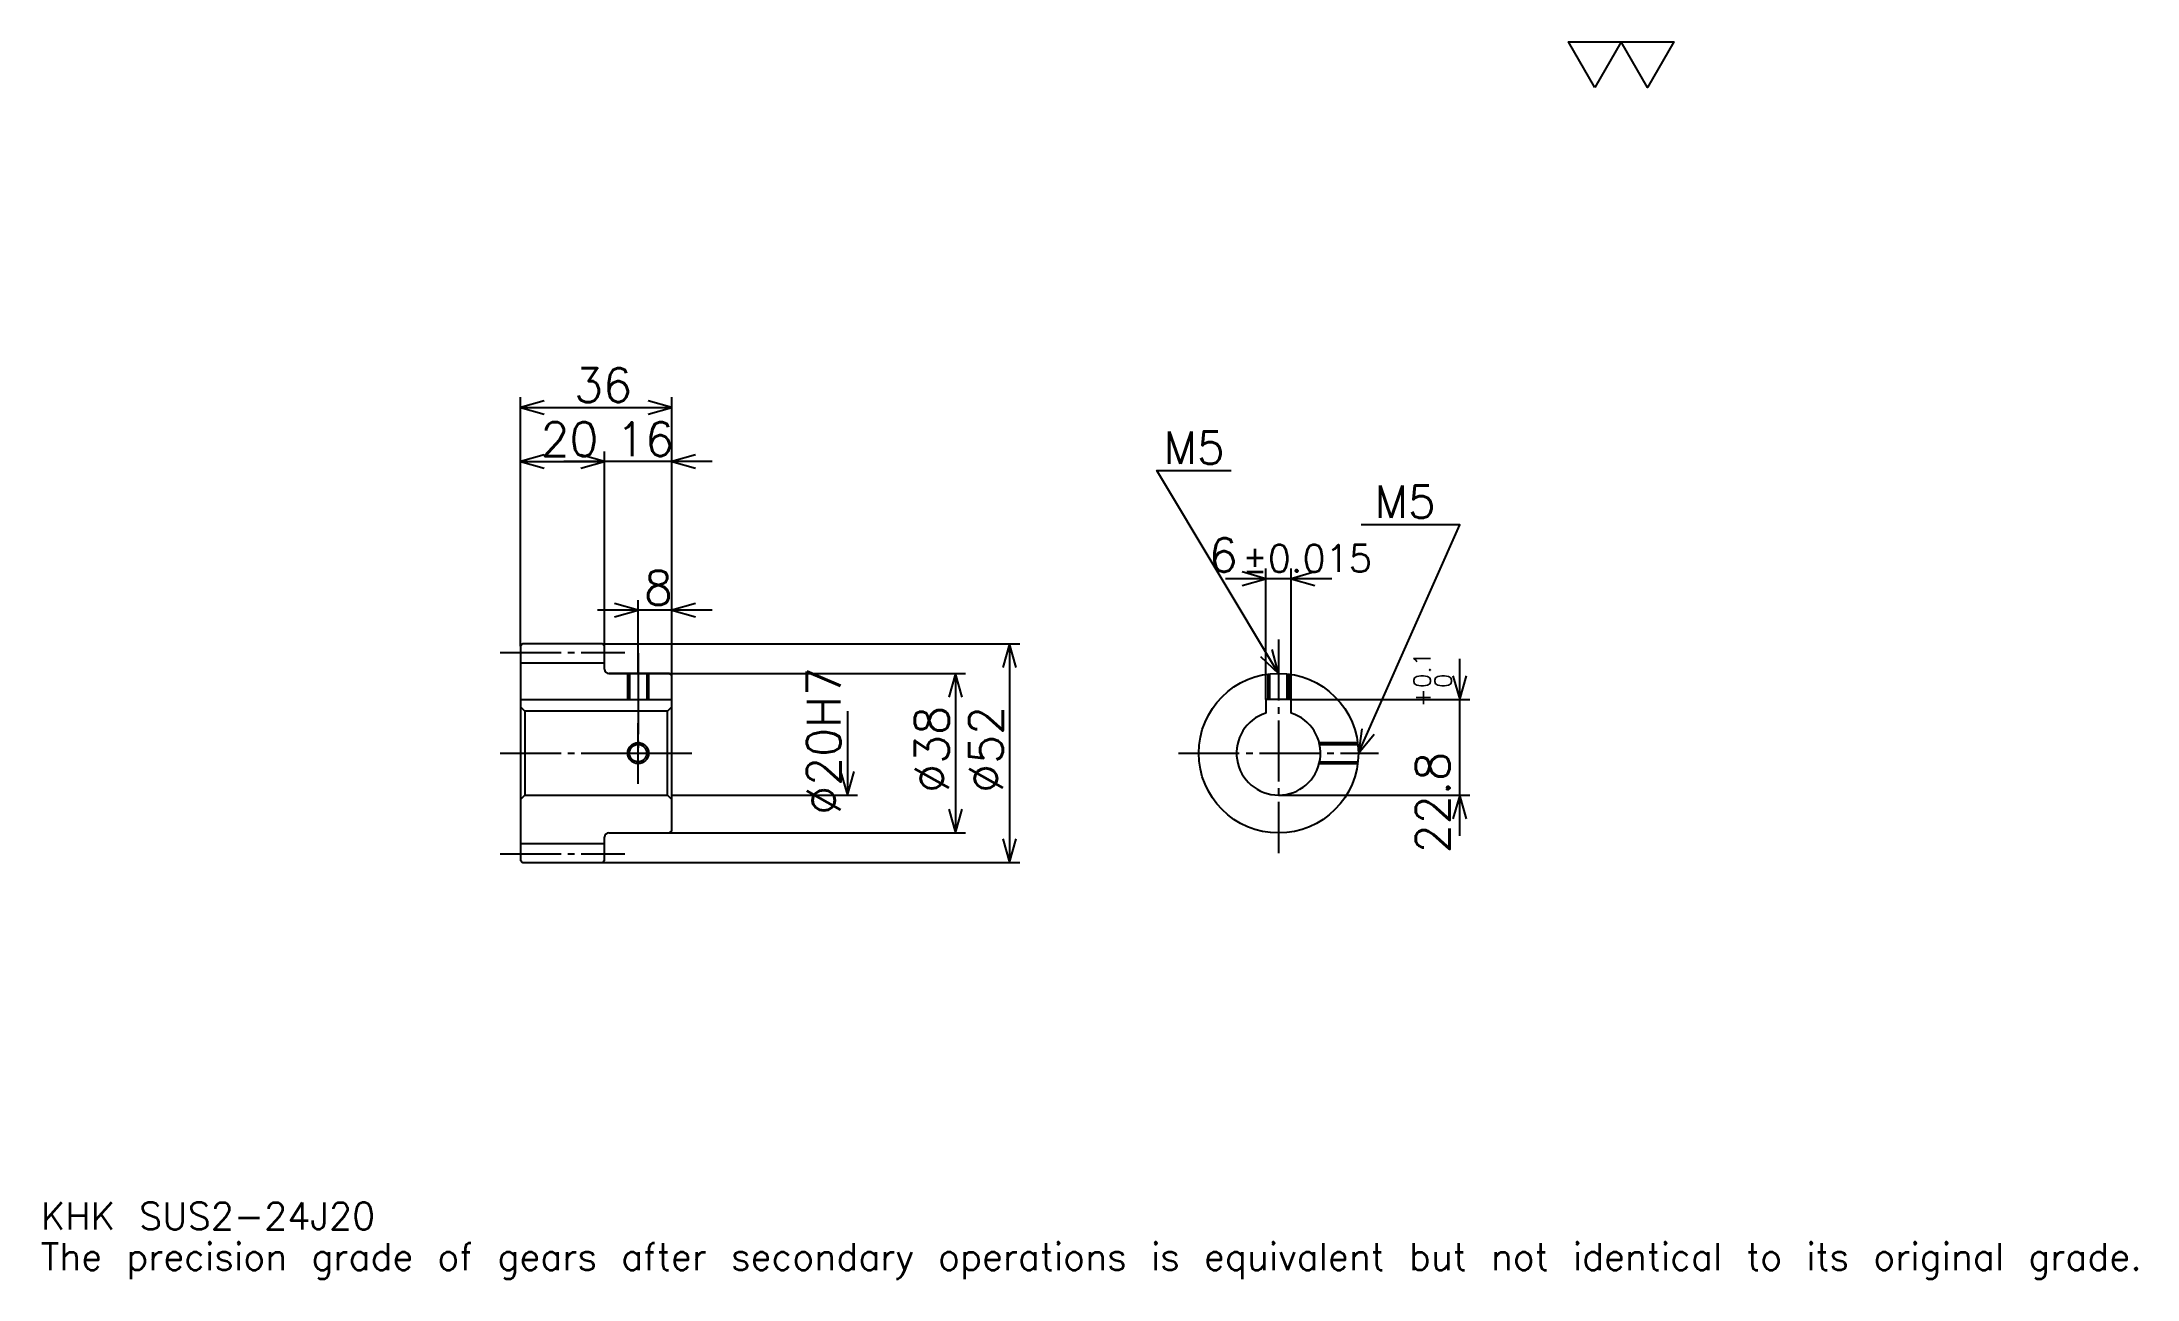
# Model space of a CAD drawing. Extents: x 16 to 515, y 6 to 300.
import ezdxf

# ---------------------------------------------------------------- set-up
doc = ezdxf.new("R2010")
doc.units = 0
doc.linetypes.add('DASHDOT', pattern=[19.304349, 14.478261, -1.608696, 1.608696, -1.608696])
doc.layers.get('0').update_dxf_attribs({"linetype": 'CONTINUOUS'})
doc.layers.add('DASHDOT', color=6, linetype='DASHDOT')
doc.styles.add('KANJI', font='TXT', dxfattribs={"bigfont": 'BIGFONT'})

msp = doc.modelspace()

# ---------------------------------------------------------------- linework, layer by layer
at = {"color": 5}
for p, q in [((130.304352, 157.108704), (130.304352, 215.826096)), ((166.304352, 157.108704), (166.304352, 215.826096)), ((130.304352, 213.413055), (166.304352, 213.413055)), ((130.304352, 200.543488), (150.304352, 200.543488)), ((175.956528, 200.543488), (140.652176, 200.543488)), ((150.304352, 157.108704), (150.304352, 202.956528)), ((307.782593, 143.908707), (307.782593, 175.043488)), ((313.782593, 143.908707), (313.782593, 175.043488)), ((323.434784, 172.630447), (298.130432, 172.630447)), ((175.956528, 165.152191), (148.652176, 165.152191)), ((158.304352, 157.108704), (158.304352, 167.565231)), ((130.304352, 156.608704), (130.304352, 157.108704)), ((149.804352, 157.108704), (166.304352, 157.108704)), ((150.304352, 156.608704), (150.304352, 157.108704)), ((158.304352, 150.108704), (158.304352, 157.108704)), ((158.304352, 150.108704), (158.304352, 157.108704)), ((166.304352, 157.108704), (249.152176, 157.108704)), ((166.304352, 149.608704), (166.304352, 157.108704)), ((246.739136, 157.108704), (246.739136, 105.108704)), ((151.304352, 150.108704), (166.304352, 150.108704)), ((166.304352, 150.108704), (236.282608, 150.108704)), ((233.869568, 150.108704), (233.869568, 112.108704)), ((353.913025, 111.456528), (353.913025, 153.560883)), ((208.130432, 141.108704), (208.130432, 121.108704)), ((313.782593, 143.908707), (356.32608, 143.908707)), ((166.304352, 121.108704), (210.543488, 121.108704)), ((310.782593, 121.108704), (356.32608, 121.108704)), ((151.304352, 112.108704), (166.304352, 112.108704)), ((166.304352, 112.108704), (236.282608, 112.108704)), ((149.804352, 105.108704), (166.304352, 105.108704)), ((166.304352, 105.108704), (249.152176, 105.108704))]:
    msp.add_line(p, q, dxfattribs=at)
at = {"color": 4}
for p, q in [((130.304352, 152.608704), (150.304352, 152.608704)), ((130.304352, 143.908707), (166.304352, 143.908707)), ((131.304352, 141.108704), (131.304352, 121.108704)), ((165.304352, 141.108704), (166.304352, 142.108704)), ((165.304352, 121.108704), (166.304352, 120.108704)), ((130.304352, 109.608704), (150.304352, 109.608704))]:
    msp.add_line(p, q, dxfattribs=at)
at = {"color": 7}
msp.add_lwpolyline([(386.086945, 289.565216), (379.813019, 300.440002), (404.908691, 300.440002), (398.634766, 289.565216), (392.36087, 300.440002), (386.086945, 289.565216)], dxfattribs=at)
at = {"color": 5}
for points in [[(135.934784, 215.021759), (130.304352, 213.413055), (135.934784, 211.804352)], [(160.67392, 211.804352), (166.304352, 213.413055), (160.67392, 215.021759)], [(135.934784, 202.152191), (130.304352, 200.543488), (135.934784, 198.934784)], [(144.67392, 198.934784), (150.304352, 200.543488), (144.67392, 202.152191)], [(144.67392, 198.934784), (150.304352, 200.543488), (144.67392, 202.152191)], [(171.934784, 202.152191), (166.304352, 200.543488), (171.934784, 198.934784)], [(310.782593, 150.108704), (281.826111, 198.369568), (299.521729, 198.369568)], [(329.782593, 131.108704), (353.913025, 185.5), (330.426086, 185.5)], [(302.152161, 171.021744), (307.782593, 172.630447), (302.152161, 174.239136)], [(319.413025, 174.239136), (313.782593, 172.630447), (319.413025, 171.021744)], [(152.67392, 163.543488), (158.304352, 165.152191), (152.67392, 166.76088)], [(171.934784, 166.76088), (166.304352, 165.152191), (171.934784, 163.543488)], [(248.347839, 151.478271), (246.739136, 157.108704), (245.130432, 151.478271)], [(306.506348, 154.1091), (310.782593, 150.108704), (309.265198, 155.764435)], [(235.478271, 144.478271), (233.869568, 150.108704), (232.260864, 144.478271)], [(352.304352, 149.539139), (353.913025, 143.908707), (355.521729, 149.539139)], [(330.595428, 136.907761), (329.782593, 131.108704), (333.536377, 135.603012)], [(206.521744, 126.739136), (208.130432, 121.108704), (209.739136, 126.739136)], [(355.521729, 115.478271), (353.913025, 121.108704), (352.304352, 115.478271)], [(232.260864, 117.739136), (233.869568, 112.108704), (235.478271, 117.739136)], [(245.130432, 110.739136), (246.739136, 105.108704), (248.347839, 110.739136)]]:
    msp.add_lwpolyline(points, dxfattribs=at)
at = {"color": 4}
for points in [[(150.304352, 151.108704), (150.304352, 156.608704), (149.804352, 157.108704), (130.804352, 157.108704), (130.304352, 156.608704), (130.304352, 120.108704)], [(151.304352, 112.108704), (165.804352, 112.108704), (166.304352, 112.608704), (166.304352, 149.608704), (165.804352, 150.108704), (151.304352, 150.108704)], [(155.804352, 150.108704), (155.804352, 143.908707)], [(156.239349, 150.108704), (156.239349, 143.908707)], [(160.369354, 150.108704), (160.369354, 143.908707)], [(160.804352, 150.108704), (160.804352, 143.908707)], [(308.282593, 143.908707), (308.282593, 149.943512)], [(308.71759, 143.908707), (308.71759, 149.996155)], [(312.847595, 143.908707), (312.847595, 149.996155)], [(313.282593, 143.908707), (313.282593, 149.943512)], [(130.304352, 120.108704), (131.304352, 121.108704), (165.304352, 121.108704), (165.304352, 141.108704), (131.304352, 141.108704), (130.304352, 142.108704)], [(313.782593, 140.648102), (313.782593, 143.908707), (307.782593, 143.908707), (307.782593, 140.648102)], [(320.465088, 133.608704), (329.617432, 133.608704)], [(320.567078, 133.173706), (329.670044, 133.173706)], [(320.465088, 128.608704), (329.617432, 128.608704)], [(320.567078, 129.043701), (329.670044, 129.043701)], [(130.304352, 120.108704), (130.304352, 105.608704), (130.804352, 105.108704), (149.804352, 105.108704), (150.304352, 105.608704), (150.304352, 111.108704)]]:
    msp.add_lwpolyline(points, dxfattribs=at)
for centre, radius in [((310.782593, 131.108704), 19), ((158.304352, 131.108704), 2.065)]:
    msp.add_circle(centre, radius, dxfattribs=at)
at = {"color": 7}
msp.add_circle((158.304352, 131.108704), 2.5, dxfattribs=at)
at = {"color": 4}
for centre, radius, start, end in [((151.304352, 151.108704), 1, 180, 270), ((310.782593, 131.108704), 10, 107.45760275, 72.54239725), ((151.304352, 111.108704), 1, 90, 180)]:
    msp.add_arc(centre, radius, start, end, dxfattribs=at)
at = {"layer": 'DASHDOT', "color": 7}
for p, q in [((125.478264, 155.108704), (155.130432, 155.108704)), ((310.782593, 158.152176), (310.782593, 107.282616)), ((158.304352, 150.108704), (158.304352, 131.108704)), ((125.478264, 131.108704), (171.130432, 131.108704)), ((286.956543, 131.108704), (334.608704, 131.108704)), ((125.478264, 107.108704), (155.130432, 107.108704))]:
    msp.add_line(p, q, dxfattribs=at)
for points in [[(158.304352, 154.934784), (158.304352, 139.082611)], [(158.304352, 123.782616), (158.304352, 138.434784)], [(150.978271, 131.108704), (165.630432, 131.108704)]]:
    msp.add_lwpolyline(points, dxfattribs=at)

# ---------------------------------------------------------------- texts
at = {"color": 7, "style": 'KANJI'}
for s, height, p in [('36', 8.043478, (143.076096, 214.700012)), ('20', 8.043478, (135.076096, 201.830444)), ('16', 8.043478, (153.076096, 201.830444)), ('M5', 7.721739, (283.434784, 199.978271)), ('M5', 7.721739, (333.643494, 187.108704)), ('6', 8.043478, (294.17926, 174.239136)), ('%%p0.015', 6.434783, (302.141327, 174.239136)), ('8', 8.043478, (159.690216, 166.439148)), ('KHK SUS2-24J20', 6.434783, (16.086956, 17.695652)), ('The precision grade of gears after secondary operations is equivalent but not identical to its original grade.', 6.434783, (16.086956, 8.043478))]:
    msp.add_text(s, height=height, dxfattribs=at).set_placement(p)
for s, height, p in [('%%c20H7', 8.043478, (206.521744, 116.429352)), ('0.1', 4.021739, (346.995667, 146.613571)), ('+', 4.021739, (346.995667, 142.109222)), ('0', 4.021739, (351.982605, 146.613571)), ('%%c38', 8.043478, (232.260864, 121.657616)), ('%%c52', 8.043478, (245.130432, 121.657616)), ('22.8', 8.043478, (351.5, 107.293869))]:
    msp.add_text(s, height=height, rotation=90, dxfattribs=at).set_placement(p)

doc.saveas('drawing.dxf')
